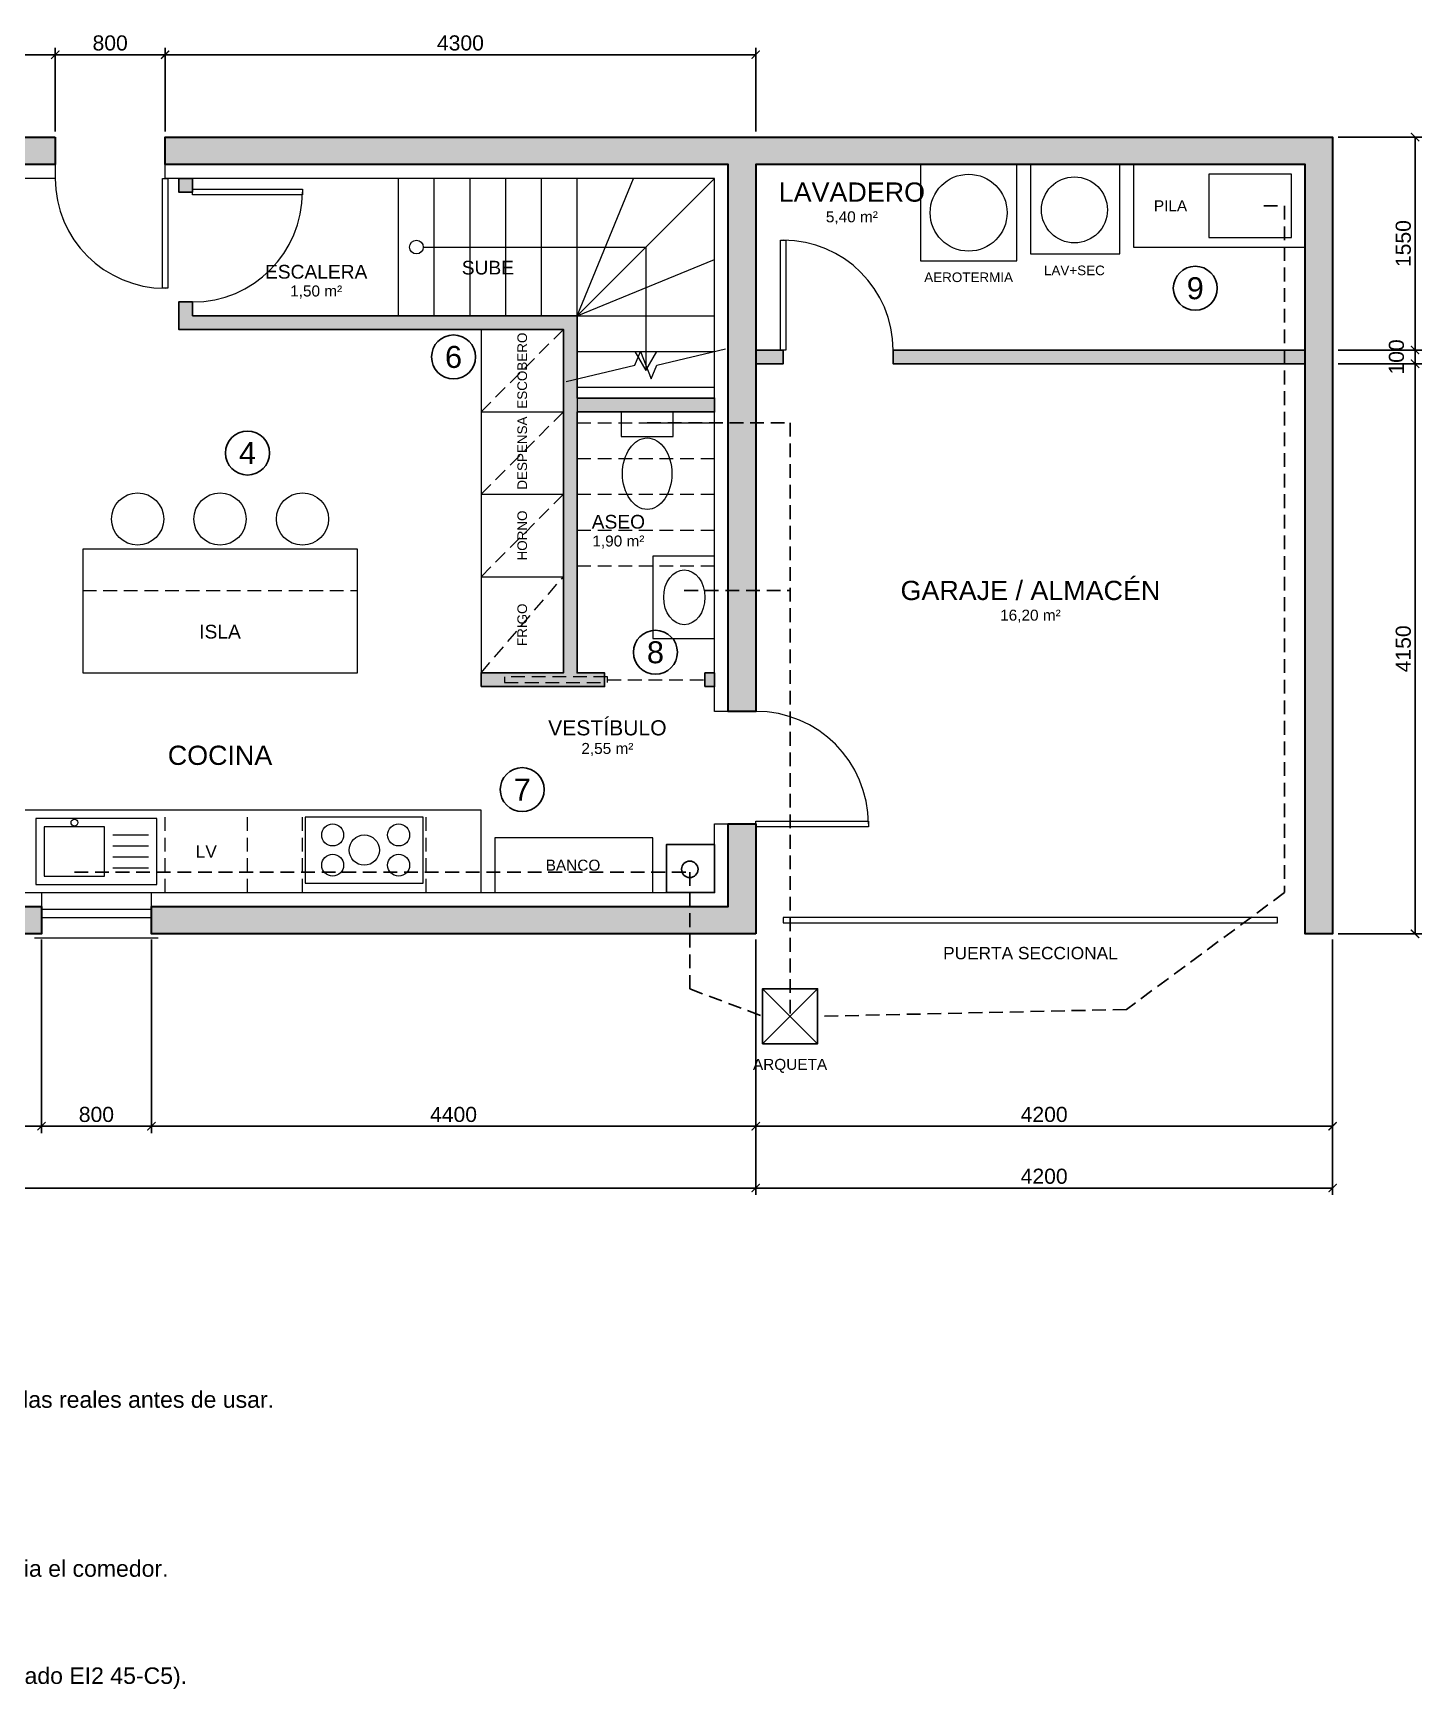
# Model space of a CAD drawing. Header units: millimetres. Extents: x -757 to 18550, y -6636 to 6557.
# Drawn here: x 8439 to 18550, y -5496 to 6557 of the extents above; entities that cross this region are included whole.
import ezdxf
from ezdxf.enums import TextEntityAlignment as Align

# ---------------------------------------------------------------- set-up
doc = ezdxf.new("R2010")
doc.units = ezdxf.units.MM
doc.linetypes.add('OCULTA', pattern=[150, 100, -50])
for name, color, linetype, lineweight in [('A-CARPINTERIA', 4, 'Continuous', 18), ('A-COCINA', 40, 'Continuous', 13), ('A-COTAS', 3, 'Continuous', 13), ('A-ESCALERA', 7, 'Continuous', 18), ('A-ESCALERA-OCULTA', 8, 'OCULTA', 13), ('A-MEJORAS', 1, 'Continuous', 25), ('A-MOBILIARIO', 40, 'Continuous', 13), ('A-MURO-BLOQUE', 2, 'Continuous', 35), ('A-MURO-TRASDOSADO', 8, 'Continuous', 18), ('A-SANEAMIENTO', 211, 'OCULTA', 25), ('A-SANITARIOS', 22, 'Continuous', 13), ('A-TABIQUE', 2, 'Continuous', 25), ('A-TEXTO', 7, 'Continuous', 18)]:
    doc.layers.add(name, color=color, linetype=linetype, lineweight=lineweight)
doc.layers.add('A-POCHE', color=252, linetype='Continuous')
doc.styles.add('A-TEXTO', font='arial.ttf')
doc.dimstyles.new('COTAS', dxfattribs={"dimtxt": 110, "dimasz": 60, "dimexe": 50, "dimexo": 40, "dimgap": 30, "dimtad": 1, "dimdec": 0, "dimtxsty": 'A-TEXTO', "dimblk": 'ARCHTICK', "dimcen": 2.5, "dimclrd": 3, "dimclre": 3, "dimclrt": 7, "dimazin": 3, "dimtfac": 1, "dimtmove": 0, "dimatfit": 3})

# ---------------------------------------------------------------- blocks, each defined once
blk = doc.blocks.new('_ARCHTICK')
at = {"color": 0, "linetype": 'BYBLOCK', "const_width": 0.15}
blk.add_lwpolyline([(-0.5, -0.5), (0.5, 0.5)], dxfattribs=at)

msp = doc.modelspace()

# ---------------------------------------------------------------- hatches: boundary and pattern name
at = {"layer": 'A-POCHE'}
h = msp.add_hatch(color=256, dxfattribs=at)
h.paths.add_polyline_path([(3000, 5800), (3000, 5600), (200, 5600), (200, 200), (4800, 200), (4800, 0), (0, 0), (0, 5800)])
h.paths.add_polyline_path([(8600, 5800), (8600, 5600), (4800, 5600), (4800, 5800)])
h.paths.add_polyline_path([(13700, 5800), (17900, 5800), (17900, 0), (17700, 0), (17700, 5600), (13700, 5600), (13700, 1620), (13500, 1620), (13500, 5600), (9400, 5600), (9400, 5800)])
h.paths.add_polyline_path([(13700, 0), (9300, 0), (9300, 200), (13500, 200), (13500, 800), (13700, 800)])
h.paths.add_polyline_path([(5700, 0), (5700, 200), (8500, 200), (8500, 0)])
h = msp.add_hatch(color=256, dxfattribs=at)
h.paths.add_polyline_path([(13330, 1800), (13330, 1900), (13400, 1900), (13400, 1800)])
h.paths.add_polyline_path([(11700, 1800), (11700, 1900), (12300, 1900), (12300, 4400), (9500, 4400), (9500, 4500), (9500, 4600), (9600, 4600), (9600, 4500), (12300, 4500), (12400, 4500), (12400, 4400), (12400, 3900), (13400, 3900), (13400, 3800), (12400, 3800), (12400, 1900), (12600, 1900), (12600, 1800)])
h.paths.add_polyline_path([(9500, 5500), (9600, 5500), (9600, 5400), (9500, 5400)])
h.paths.add_polyline_path([(13900, 4250), (13900, 4150), (13700, 4150), (13700, 4250)])
h.paths.add_polyline_path([(17700, 4250), (17700, 4150), (14700, 4150), (14700, 4250)])

# ---------------------------------------------------------------- linework, layer by layer
at = {"layer": 'A-CARPINTERIA', "linetype": 'OCULTA'}
msp.add_line((12620, 1850), (13330, 1850), dxfattribs=at)
at = {"layer": 'A-CARPINTERIA'}
for p, q in [((8500, 180), (9300, 180)), ((8500, 120), (9300, 120)), ((8450, -30), (9350, -30))]:
    msp.add_line(p, q, dxfattribs=at)
for points in [[(9420, 5500), (9420, 4700), (9380, 4700), (9380, 5500)], [(9600, 5420), (10400, 5420), (10400, 5380), (9600, 5380)], [(13880, 4250), (13880, 5050), (13920, 5050), (13920, 4250)], [(13700, 820), (14520, 820), (14520, 780), (13700, 780)], [(13900, 80), (17500, 80), (17500, 120), (13900, 120)]]:
    msp.add_lwpolyline(points, close=True, dxfattribs=at)
at = {"layer": 'A-CARPINTERIA', "linetype": 'OCULTA'}
msp.add_lwpolyline([(11870, 1830), (12620, 1830), (12620, 1870), (11870, 1870)], close=True, dxfattribs=at)
at = {"layer": 'A-CARPINTERIA'}
for centre, radius, start, end in [((9400, 5500), 800, 180, 270), ((9600, 5400), 800, 270, 360), ((13900, 4250), 800, 0, 90), ((13700, 800), 820, 0, 90)]:
    msp.add_arc(centre, radius, start, end, dxfattribs=at)
at = {"layer": 'A-COCINA', "linetype": 'OCULTA'}
for p, q in [((11700, 3800), (12300, 4400)), ((11700, 3200), (12300, 3800)), ((11700, 2600), (12300, 3200)), ((11700, 1900), (12300, 2600)), ((8800, 2500), (10800, 2500)), ((9400, 300), (9400, 900)), ((10000, 300), (10000, 900)), ((10400, 300), (10400, 900)), ((11300, 300), (11300, 900))]:
    msp.add_line(p, q, dxfattribs=at)
at = {"layer": 'A-COCINA'}
for p, q in [((11700, 3800), (12300, 3800)), ((11700, 3200), (12300, 3200)), ((11700, 2600), (12300, 2600)), ((9020, 720), (9280, 720)), ((9020, 640), (9280, 640)), ((9020, 560), (9280, 560)), ((9020, 480), (9280, 480))]:
    msp.add_line(p, q, dxfattribs=at)
for points in [[(14900, 4900), (15600, 4900), (15600, 5600), (14900, 5600)], [(15700, 4950), (16350, 4950), (16350, 5600), (15700, 5600)], [(16450, 5000), (17700, 5000), (17700, 5600), (16450, 5600)], [(17000, 5070), (17600, 5070), (17600, 5530), (17000, 5530)], [(11700, 1900), (12300, 1900), (12300, 4400), (11700, 4400)], [(8800, 1900), (10800, 1900), (10800, 2800), (8800, 2800)], [(7200, 300), (11700, 300), (11700, 900), (7200, 900)], [(10420, 370), (11280, 370), (11280, 850), (10420, 850)], [(8460, 360), (9340, 360), (9340, 840), (8460, 840)], [(8520, 420), (8960, 420), (8960, 780), (8520, 780)]]:
    msp.add_lwpolyline(points, close=True, dxfattribs=at)
for centre, radius in [((15250, 5250), 280), ((16020, 5270), 240), ((8740, 810), 25), ((10620, 720), 80), ((11100, 720), 80), ((10850, 610), 110), ((10620, 500), 80), ((11100, 500), 80)]:
    msp.add_circle(centre, radius, dxfattribs=at)
at = {"layer": 'A-ESCALERA'}
for p, q in [((11100, 4500), (11100, 5500)), ((11360, 4500), (11360, 5500)), ((11620, 4500), (11620, 5500)), ((11880, 4500), (11880, 5500)), ((12140, 4500), (12140, 5500)), ((12400, 4500), (12400, 5500)), ((12400, 4500), (12810, 5500)), ((12400, 4500), (13400, 5500)), ((12400, 4500), (13400, 4910)), ((12400, 4500), (13400, 4500)), ((12400, 4240), (13400, 4240)), ((12400, 3980), (13400, 3980))]:
    msp.add_line(p, q, dxfattribs=at)
for points in [[(11280, 5000), (12900, 5000), (12900, 4100)], [(12320, 4020), (12820, 4140), (12860, 4240), (12940, 4040), (12980, 4140), (13480, 4260)], [(12820, 4240), (12900, 4100), (12980, 4240)]]:
    msp.add_lwpolyline(points, dxfattribs=at)
msp.add_circle((11230, 5000), 50, dxfattribs=at)
at = {"layer": 'A-ESCALERA-OCULTA'}
for p, q in [((12400, 3900), (12400, 2680)), ((12400, 3720), (13400, 3720)), ((12400, 3460), (13400, 3460)), ((12400, 3200), (13400, 3200)), ((12400, 2940), (13400, 2940)), ((12400, 2680), (13400, 2680))]:
    msp.add_line(p, q, dxfattribs=at)
at = {"layer": 'A-MEJORAS'}
for centre in [(16900, 4700), (11500, 4200), (10000, 3500), (12970, 2050), (12000, 1050)]:
    msp.add_circle(centre, 160, dxfattribs=at)
at = {"layer": 'A-MOBILIARIO'}
msp.add_lwpolyline([(11800, 300), (12950, 300), (12950, 700), (11800, 700)], close=True, dxfattribs=at)
for centre in [(9200, 3020), (9800, 3020), (10400, 3020)]:
    msp.add_circle(centre, 190, dxfattribs=at)
at = {"layer": 'A-MURO-BLOQUE'}
for points in [[(8600, 5800), (8600, 5600), (4800, 5600), (4800, 5800)], [(13700, 5800), (17900, 5800), (17900, 0), (17700, 0), (17700, 5600), (13700, 5600), (13700, 1620), (13500, 1620), (13500, 5600), (9400, 5600), (9400, 5800)], [(13700, 0), (9300, 0), (9300, 200), (13500, 200), (13500, 800), (13700, 800)], [(5700, 0), (5700, 200), (8500, 200), (8500, 0)]]:
    msp.add_lwpolyline(points, close=True, dxfattribs=at)
at = {"layer": 'A-MURO-TRASDOSADO'}
for points in [[(8600, 5600), (8600, 5500), (4800, 5500), (4800, 5600)], [(13500, 5600), (13500, 1620), (13400, 1620), (13400, 5500), (9400, 5500), (9400, 5600)], [(13500, 200), (9300, 200), (9300, 300), (13400, 300), (13400, 800), (13500, 800)], [(5700, 200), (5700, 300), (8500, 300), (8500, 200)]]:
    msp.add_lwpolyline(points, close=True, dxfattribs=at)
at = {"layer": 'A-SANEAMIENTO', "linetype": 'CONTINUOUS'}
for p, q in [((13750, -800), (14150, -400)), ((13750, -400), (14150, -800))]:
    msp.add_line(p, q, dxfattribs=at)
at = {"layer": 'A-SANEAMIENTO'}
for points in [[(17400, 5300), (17550, 5300), (17550, 300), (16400, -550), (14150, -600)], [(12910, 3720), (13950, 3720), (13950, -600)], [(13180, 2500), (13950, 2500)], [(8740, 450), (13220, 450)], [(13220, 450), (13220, -400), (13750, -600)]]:
    msp.add_lwpolyline(points, dxfattribs=at)
at = {"layer": 'A-SANEAMIENTO', "linetype": 'CONTINUOUS'}
for points in [[(13050, 300), (13400, 300), (13400, 650), (13050, 650)], [(13750, -800), (14150, -800), (14150, -400), (13750, -400)]]:
    msp.add_lwpolyline(points, close=True, dxfattribs=at)
msp.add_circle((13220, 470), 60, dxfattribs=at)
at = {"layer": 'A-SANITARIOS'}
for points in [[(12720, 3620), (13100, 3620), (13100, 3800), (12720, 3800)], [(12950, 2150), (13400, 2150), (13400, 2750), (12950, 2750)]]:
    msp.add_lwpolyline(points, close=True, dxfattribs=at)
for centre, major_axis, ratio in [((12910, 3350), (0, 260), 0.6923076923), ((13180, 2450), (0, 200), 0.75)]:
    msp.add_ellipse(centre, major_axis=major_axis, ratio=ratio, dxfattribs=at)
at = {"layer": 'A-TABIQUE'}
for points in [[(9500, 5500), (9600, 5500), (9600, 5400), (9500, 5400)], [(11700, 1800), (11700, 1900), (12300, 1900), (12300, 4400), (9500, 4400), (9500, 4500), (9500, 4600), (9600, 4600), (9600, 4500), (12300, 4500), (12400, 4500), (12400, 4400), (12400, 3900), (13400, 3900), (13400, 3800), (12400, 3800), (12400, 1900), (12600, 1900), (12600, 1800)], [(13900, 4250), (13900, 4150), (13700, 4150), (13700, 4250)], [(17700, 4250), (17700, 4150), (14700, 4150), (14700, 4250)], [(13330, 1800), (13330, 1900), (13400, 1900), (13400, 1800)]]:
    msp.add_lwpolyline(points, close=True, dxfattribs=at)

# ---------------------------------------------------------------- texts
at = {"layer": 'A-ESCALERA', "style": 'A-TEXTO'}
msp.add_text('SUBE', height=100, dxfattribs=at).set_placement((11750, 4850), align=Align.MIDDLE_CENTER)
at = {"layer": 'A-MEJORAS', "style": 'A-TEXTO'}
for s, p in [('9', (16900, 4700)), ('6', (11500, 4200)), ('4', (10000, 3500)), ('8', (12970, 2050)), ('7', (12000, 1050))]:
    msp.add_text(s, height=160, dxfattribs=at).set_placement(p, align=Align.MIDDLE_CENTER)
at = {"layer": 'A-SANEAMIENTO', "style": 'A-TEXTO'}
msp.add_text('ARQUETA', height=80, dxfattribs=at).set_placement((13950, -950), align=Align.MIDDLE_CENTER)
at = {"layer": 'A-TEXTO', "style": 'A-TEXTO'}
for s, height, p in [('LAVADERO', 140, (14400, 5400)), ('PILA', 80, (16720, 5300)), ('5,40 m²', 80, (14400, 5220)), ('ESCALERA', 100, (10500, 4820)), ('LAV+SEC', 70, (16020, 4830)), ('1,50 m²', 80, (10500, 4680)), ('AEROTERMIA', 70, (15250, 4780)), ('ASEO', 100, (12700, 3000)), ('1,90 m²', 80, (12700, 2860)), ('GARAJE / ALMACÉN', 140, (15700, 2500)), ('16,20 m²', 80, (15700, 2320)), ('ISLA', 100, (9800, 2200)), ('VESTÍBULO', 110, (12620, 1500)), ('COCINA', 140, (9800, 1300)), ('2,55 m²', 80, (12620, 1350)), ('LV', 90, (9700, 600)), ('BANCO', 80, (12370, 500)), ('PUERTA SECCIONAL', 90, (15700, -140))]:
    msp.add_text(s, height=height, dxfattribs=at).set_placement(p, align=Align.MIDDLE_CENTER)
for s, p in [('ESCOBERO', (12000, 4100)), ('DESPENSA', (12000, 3500)), ('HORNO', (12000, 2900)), ('FRIGO', (12000, 2250))]:
    msp.add_text(s, height=70, rotation=90, dxfattribs=at).set_placement(p, align=Align.MIDDLE_CENTER)
for s, p in [('Redibujada a partir de una captura: cotas aproximadas (escala estimada con el mobiliario). Ajustar con las medidas reales antes de usar.', (0, -3450)), ('4  Cocina en L + isla: fregadero bajo ventana, placa y columnas; pasillos de 90-100 cm; barra de 3 taburetes hacia el comedor.', (0, -4680)), ('7  Vestíbulo de servicio con banco: la puerta del garaje ya no choca con la encimera ni con la bajante (recomendado EI2 45-C5).', (0, -5460))]:
    msp.add_text(s, height=120, dxfattribs=at).set_placement(p)

# ---------------------------------------------------------------- dimensions: what is measured, and where the dimension line sits
at = {"layer": 'A-COTAS'}
for base, p1, p2 in [((4800, 6400), (4800, 5800), (8600, 5800)), ((8600, 6400), (8600, 5800), (9400, 5800)), ((9400, 6400), (9400, 5800), (13700, 5800)), ((0, -1850), (0, 0), (13700, 0)), ((5700, -1400), (5700, 0), (8500, 0)), ((8500, -1400), (8500, 0), (9300, 0)), ((9300, -1400), (9300, 0), (13700, 0)), ((13700, -1400), (13700, 0), (17900, 0)), ((13700, -1850), (13700, 0), (17900, 0))]:
    msp.add_linear_dim(base=base, p1=p1, p2=p2, dimstyle='COTAS', dxfattribs=at).render()
for base, p1, p2 in [((18500, 4250), (17900, 4250), (17900, 5800)), ((18500, 4150), (17900, 4150), (17900, 4250)), ((18500, 0), (17900, 0), (17900, 4150))]:
    msp.add_linear_dim(base=base, p1=p1, p2=p2, angle=90, dimstyle='COTAS', dxfattribs=at).render()

doc.saveas('drawing.dxf')
